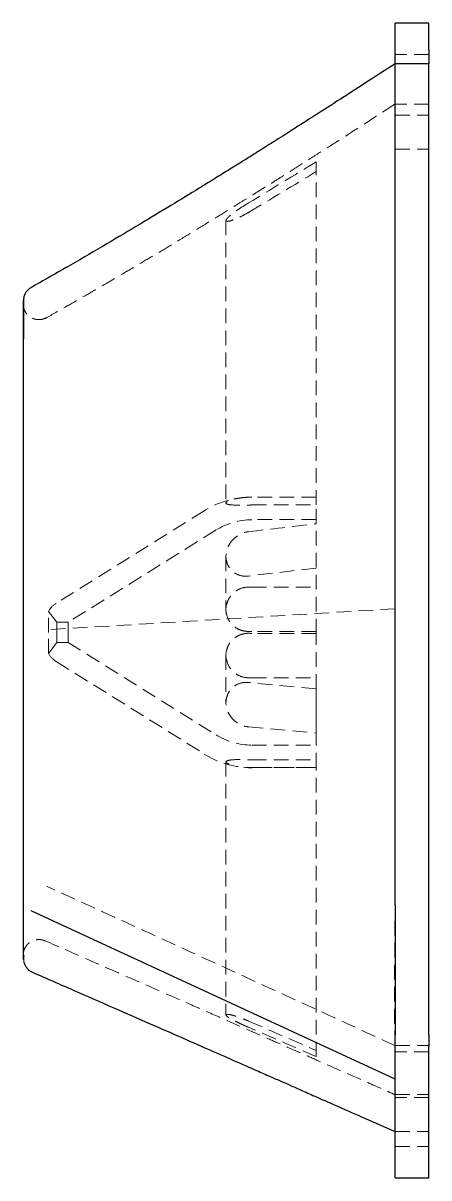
# Model space of a CAD drawing. Header units: millimetres. Extents: x 34 to 241, y 7 to 176.
# Drawn here: x 205.5 to 240.6, y 7 to 107 of the extents above; entities that cross this region are included whole.
import ezdxf

# ---------------------------------------------------------------- set-up
doc = ezdxf.new("R2010")
doc.units = ezdxf.units.MM
doc.linetypes.add('HIDDEN', pattern=[1.905, 1.27, -0.635])

msp = doc.modelspace()

# ---------------------------------------------------------------- linework, layer by layer
at = {"color": 7, "linetype": 'Continuous', "lineweight": 25}
for p, q in [((240.62, 107), (237.69, 107)), ((237.69, 104.69), (237.69, 107)), ((240.62, 104.69), (240.62, 107)), ((237.69, 103.54), (237.69, 104.69)), ((240.62, 104.69), (240.62, 103.48)), ((240.62, 103.48), (237.69, 103.48)), ((240.62, 30.66), (240.62, 103.48)), ((237.69, 15.54), (206.19, 30.12)), ((237.69, 30.66), (237.69, 19.39)), ((240.62, 19.39), (240.62, 30.66)), ((237.69, 18.35), (237.69, 19.39)), ((240.62, 19.39), (240.62, 18.35)), ((237.69, 7), (237.69, 18.35)), ((240.62, 7), (240.62, 18.35)), ((237.69, 7), (240.62, 7))]:
    msp.add_line(p, q, dxfattribs=at)
at = {"color": 7, "linetype": 'HIDDEN', "lineweight": 18}
for p, q in [((240.62, 104.27), (237.69, 104.27)), ((240.62, 99.99), (237.69, 99.99)), ((237.69, 99.04), (240.62, 99.04)), ((237.69, 96.07), (240.62, 96.07)), ((230.86, 65.27), (230.86, 94.14)), ((223.05, 89.91), (223.05, 65.45)), ((205.49, 82.91), (205.5, 82.99)), ((225.29, 65.95), (225.29, 65.95)), ((230.86, 65.95), (225.29, 65.95)), ((230.86, 65.95), (225.29, 65.95)), ((225.29, 65.27), (230.86, 65.27)), ((230.86, 54.15), (230.86, 65.27)), ((221.16, 64.76), (208.36, 56.76)), ((222.19, 63.11), (209.39, 55.11)), ((230.86, 64), (225.29, 64)), ((223.05, 60.82), (223.05, 56.21)), ((230.86, 59.81), (225.01, 59.12)), ((225.29, 58.16), (230.86, 58.16)), ((207.69, 54.24), (207.69, 56.05)), ((208.42, 55.11), (207.69, 56.05)), ((208.42, 55.11), (208.42, 54.24)), ((209.39, 55.11), (208.42, 55.11)), ((209.39, 54.24), (209.39, 55.11)), ((207.69, 52.42), (207.69, 54.24)), ((208.42, 54.24), (208.42, 53.37)), ((209.39, 53.37), (209.39, 54.24)), ((230.86, 54.32), (225.29, 54.32)), ((230.86, 54.15), (225.29, 54.15)), ((230.86, 49.36), (230.86, 54.15)), ((207.69, 52.42), (208.42, 53.37)), ((208.42, 53.37), (209.39, 53.37)), ((209.39, 53.37), (222.19, 45.37)), ((223.05, 52.26), (223.05, 48.15)), ((208.36, 51.71), (221.16, 43.72)), ((225.29, 50.31), (230.86, 50.31)), ((230.86, 49.36), (225.01, 49.9)), ((230.86, 42.53), (230.86, 49.36)), ((225.01, 46.06), (230.86, 45.52)), ((225.29, 44.48), (230.86, 44.48)), ((223.05, 43.03), (223.05, 21.11)), ((225.29, 43.21), (230.86, 43.21)), ((225.01, 42.53), (224.57, 42.57)), ((225.29, 42.53), (225.29, 42.53)), ((230.86, 42.53), (225.29, 42.53)), ((225.29, 42.53), (230.86, 42.53)), ((230.86, 17.51), (230.86, 42.53)), ((207.4, 27.55), (207.4, 27.55)), ((205.57, 25.64), (205.58, 25.63)), ((225.01, 20.58), (230.86, 18.04)), ((237.69, 18.46), (240.62, 18.46)), ((240.62, 17.93), (237.69, 17.93)), ((237.69, 14.21), (240.62, 14.21)), ((240.62, 13.95), (237.69, 13.95)), ((237.69, 11.01), (240.62, 11.01)), ((237.69, 9.73), (240.62, 9.73))]:
    msp.add_line(p, q, dxfattribs=at)
at = {"color": 7, "linetype": 'HIDDEN', "lineweight": 18, "flags": 128}
msp.add_lwpolyline([(224.98, 65.94), (224.47, 65.9), (224.23, 65.87)], dxfattribs=at)
at = {"color": 7, "linetype": 'HIDDEN', "lineweight": 18}
for centre, radius, start, end in [((225.29, 58.14), 7.81, 105.0656, 122.0054), ((225.29, 58.14), 7.81, 90, 92.3056), ((225.29, 58.14), 5.85, 90, 122.0054), ((209.39, 55.11), 1.95, 122.0054, 151.045), ((209.39, 53.37), 1.95, 208.955, 237.9946), ((225.29, 50.33), 5.85, 237.9946, 270), ((225.29, 50.33), 7.81, 237.9946, 267.5085), ((225.29, 50.33), 7.81, 267.5085, 270)]:
    msp.add_arc(centre, radius, start, end, dxfattribs=at)
at = {"color": 7, "linetype": 'Continuous', "lineweight": 25}
for points, knots in [([(237.69, 103.48), (236.84, 102.93), (235.17, 101.84), (232.76, 100.29), (230.57, 98.88), (228.67, 97.67), (227.05, 96.64), (225.66, 95.76), (224.42, 94.98), (223.21, 94.24), (222, 93.48), (220.35, 92.46), (218.22, 91.16), (215.55, 89.55), (212.66, 87.83), (209.49, 85.97), (207.26, 84.71), (206.09, 84.05)], [0, 0, 0, 0, 0.08232, 0.16175, 0.23183, 0.29266, 0.3443, 0.3868, 0.42576, 0.46265, 0.50128, 0.54164, 0.61942, 0.7033, 0.79332, 0.89129, 1, 1, 1, 1]), ([(237.69, 30.66), (237.69, 31.77), (237.69, 33.99), (237.69, 37.48), (237.69, 41.06), (237.69, 44.73), (237.69, 48.46), (237.69, 52.23), (237.69, 56.01), (237.69, 59.78), (237.69, 63.52), (237.69, 67.21), (237.69, 70.83), (237.69, 74.34), (237.69, 77.74), (237.69, 81.01), (237.69, 84.11), (237.69, 87.04), (237.69, 89.77), (237.69, 92.3), (237.69, 94.59), (237.69, 96.65), (237.69, 98.46), (237.69, 100.01), (237.69, 101.28), (237.69, 102.28), (237.69, 102.98), (237.69, 103.41), (237.69, 103.45), (237.69, 103.48)], [0, 0, 0, 0, 0.037124, 0.074247, 0.111371, 0.148495, 0.185619, 0.222742, 0.259866, 0.29699, 0.334114, 0.371237, 0.408361, 0.445485, 0.482609, 0.519732, 0.556856, 0.59398, 0.631103, 0.668227, 0.705351, 0.742475, 0.779598, 0.816722, 0.853846, 0.89097, 0.928093, 0.965217, 1, 1, 1, 1]), ([(206.19, 84.1), (206.11, 84.05), (205.96, 83.95), (205.77, 83.75), (205.62, 83.52), (205.57, 83.35), (205.54, 83.27)], [0, 0, 0, 0, 0.25029, 0.50042, 0.75023, 1, 1, 1, 1]), ([(205.55, 83.29), (205.55, 83.28), (205.54, 83.25), (205.53, 82.81), (205.53, 82.1), (205.52, 81.17), (205.51, 80.1), (205.51, 78.92), (205.51, 77.68), (205.51, 76.3), (205.5, 74.8), (205.5, 73.23), (205.5, 71.46), (205.5, 69.39), (205.5, 66.92), (205.5, 64.33), (205.5, 62.1), (205.5, 60.23), (205.5, 58.69), (205.5, 56.93), (205.5, 54.93), (205.5, 52.69), (205.5, 50.24), (205.5, 47.85), (205.5, 46.32), (205.5, 45.65)], [0, 0, 0, 0, 0.04936, 0.10585, 0.15913, 0.20919, 0.25602, 0.29962, 0.34, 0.37718, 0.4218, 0.46077, 0.49542, 0.54698, 0.59858, 0.65019, 0.70182, 0.72766, 0.75584, 0.78833, 0.82511, 0.86618, 0.91151, 0.96108, 1, 1, 1, 1]), ([(205.49, 82.89), (205.49, 82.89), (205.49, 82.89), (205.49, 82.53), (205.49, 81.89), (205.49, 80.95), (205.49, 79.73), (205.49, 78.25), (205.49, 76.51), (205.49, 74.55), (205.49, 72.37), (205.49, 70.01), (205.49, 67.48), (205.49, 64.82), (205.49, 62.04), (205.49, 59.19), (205.49, 56.28), (205.49, 53.36), (205.49, 50.45), (205.49, 47.58), (205.49, 44.78), (205.49, 42.08), (205.49, 39.51), (205.49, 37.1), (205.49, 34.88), (205.49, 32.84), (205.49, 31.68), (205.49, 31.1)], [0, 0, 0, 0, 0.03495, 0.07517, 0.11542, 0.15568, 0.19593, 0.23616, 0.27638, 0.31659, 0.3568, 0.397, 0.43721, 0.47742, 0.51762, 0.55783, 0.59804, 0.63826, 0.67846, 0.71865, 0.75884, 0.79903, 0.83925, 0.8795, 0.91976, 0.95995, 1, 1, 1, 1]), ([(205.49, 31.1), (205.49, 30.54), (205.49, 29.43), (205.49, 28.14), (205.49, 27.12), (205.49, 26.45), (205.49, 26.11), (205.49, 26.11), (205.49, 26.11)], [0, 0, 0, 0, 0.18794, 0.37625, 0.5649, 0.75374, 0.94267, 1, 1, 1, 1]), ([(205.5, 27.01), (205.5, 26.99), (205.5, 26.66), (205.5, 26.25), (205.51, 26.01), (205.51, 25.9)], [0, 0, 0, 0, 0.01695, 0.50791, 1, 1, 1, 1]), ([(205.55, 26.25), (205.53, 26.13), (205.51, 25.98), (205.5, 26.02), (205.5, 26.02)], [0, 0, 0, 0, 0.75898, 1, 1, 1, 1]), ([(205.55, 25.67), (205.58, 25.58), (205.65, 25.39), (205.83, 25.15), (206.05, 24.94), (206.22, 24.85), (206.31, 24.81)], [0, 0, 0, 0, 0.24951, 0.49928, 0.74953, 1, 1, 1, 1]), ([(206.3, 24.81), (207.5, 24.29), (209.85, 23.26), (213.24, 21.77), (216.38, 20.4), (219.18, 19.17), (221.65, 18.08), (223.79, 17.14), (225.5, 16.39), (226.82, 15.81), (227.82, 15.37), (228.75, 14.96), (229.75, 14.51), (231.12, 13.91), (232.91, 13.12), (235.18, 12.12), (236.81, 11.4), (237.69, 11.01)], [0, 0, 0, 0, 0.11408, 0.22423, 0.3239, 0.41309, 0.49176, 0.55991, 0.61751, 0.65529, 0.68657, 0.7129, 0.74432, 0.78263, 0.84323, 0.91568, 1, 1, 1, 1])]:
    msp.add_open_spline(points, degree=3, knots=knots, dxfattribs=at)
at = {"color": 7, "linetype": 'HIDDEN', "lineweight": 18}
for points, knots in [([(237.67, 99.98), (236.96, 99.51), (235.48, 98.56), (233.35, 97.18), (231.38, 95.92), (229.72, 94.87), (228.37, 94.01), (227.34, 93.36), (226.56, 92.87), (225.88, 92.45), (225.16, 92), (224.31, 91.47), (223.24, 90.81), (221.92, 89.99), (220.37, 89.04), (218.77, 88.07), (217.23, 87.14), (216, 86.41), (215.03, 85.83), (214.23, 85.36), (213.3, 84.81), (212.15, 84.14), (210.78, 83.35), (209.17, 82.43), (208.03, 81.78), (207.42, 81.43)], [0, 0, 0, 0, 0.0724, 0.14887, 0.21477, 0.27019, 0.31517, 0.34977, 0.37293, 0.39303, 0.41713, 0.44521, 0.47726, 0.52377, 0.57664, 0.63117, 0.68171, 0.72827, 0.75267, 0.77668, 0.80676, 0.84418, 0.8889, 0.94086, 1, 1, 1, 1]), ([(237.69, 99.8), (237.69, 99.85), (237.69, 99.99), (237.69, 99.96), (237.69, 99.95)], [0, 0, 0, 0, 0.433896, 1, 1, 1, 1]), ([(225.01, 91.43), (224.77, 91.29), (224.54, 91.14), (224.2, 90.92), (224.09, 90.85), (223.88, 90.7), (223.78, 90.63), (223.6, 90.49), (223.51, 90.42), (223.36, 90.29), (223.29, 90.23), (223.18, 90.12), (223.13, 90.07), (223.07, 89.98), (223.06, 89.94), (223.05, 89.88), (223.07, 89.86), (223.12, 89.84), (223.16, 89.83), (223.32, 89.84), (223.48, 89.88), (223.76, 89.99), (223.87, 90.03), (224.08, 90.12), (224.19, 90.17), (224.53, 90.34), (224.77, 90.47), (225.01, 90.61)], [0, 0, 0, 0, 0.125, 0.125, 0.1875, 0.1875, 0.25, 0.25, 0.3125, 0.3125, 0.375, 0.375, 0.4375, 0.4375, 0.5, 0.5, 0.5625, 0.5625, 0.625, 0.625, 0.75, 0.75, 0.8125, 0.8125, 0.875, 0.875, 1, 1, 1, 1]), ([(207.53, 81.5), (207.39, 81.44), (207.14, 81.33), (206.78, 81.31), (206.5, 81.36), (206.27, 81.45), (206.04, 81.58), (205.78, 81.82), (205.55, 82.19), (205.51, 82.51), (205.49, 82.69)], [0, 0, 0, 0, 0.157393, 0.283704, 0.379615, 0.450668, 0.541442, 0.663131, 0.816144, 1, 1, 1, 1]), ([(225.01, 65.94), (224.88, 65.94), (224.75, 65.93), (224.5, 65.91), (224.38, 65.89), (224.14, 65.86), (224.03, 65.84), (223.82, 65.8), (223.72, 65.77), (223.45, 65.7), (223.3, 65.65), (223.11, 65.54), (223.05, 65.49), (223.05, 65.45)], [0, 0, 0, 0, 0.125, 0.125, 0.25, 0.25, 0.375, 0.375, 0.5, 0.5, 0.75, 0.75, 1, 1, 1, 1]), ([(223.05, 65.45), (223.05, 65.4), (223.11, 65.36), (223.3, 65.3), (223.45, 65.28), (223.81, 65.26), (224.02, 65.25), (224.49, 65.25), (224.75, 65.25), (225.01, 65.26)], [0, 0, 0, 0, 0.25, 0.25, 0.5, 0.5, 0.75, 0.75, 1, 1, 1, 1]), ([(225.01, 59.12), (224.77, 59.09), (224.55, 59.1), (224.21, 59.19), (224.1, 59.23), (223.89, 59.33), (223.79, 59.39), (223.6, 59.54), (223.51, 59.62), (223.36, 59.81), (223.29, 59.92), (223.18, 60.15), (223.13, 60.27), (223.07, 60.53), (223.05, 60.67), (223.05, 61.08), (223.11, 61.36), (223.28, 61.75), (223.35, 61.87), (223.5, 62.1), (223.59, 62.21), (223.78, 62.4), (223.88, 62.48), (224.09, 62.63), (224.2, 62.7), (224.54, 62.86), (224.77, 62.93), (225, 62.96)], [0, 0, 0, 0, 0.125, 0.125, 0.1875, 0.1875, 0.25, 0.25, 0.3125, 0.3125, 0.375, 0.375, 0.4375, 0.4375, 0.5, 0.5, 0.625, 0.625, 0.6875, 0.6875, 0.75, 0.75, 0.8125, 0.8125, 0.875, 0.875, 1, 1, 1, 1]), ([(223.05, 56.21), (223.05, 56.47), (223.11, 56.72), (223.3, 57.19), (223.45, 57.4), (223.81, 57.77), (224.02, 57.91), (224.49, 58.11), (224.75, 58.16), (225.01, 58.16)], [0, 0, 0, 0, 0.25, 0.25, 0.5, 0.5, 0.75, 0.75, 1, 1, 1, 1]), ([(225.01, 54.32), (224.88, 54.32), (224.75, 54.33), (224.5, 54.38), (224.38, 54.41), (224.14, 54.51), (224.03, 54.56), (223.82, 54.7), (223.72, 54.78), (223.45, 55.04), (223.3, 55.25), (223.11, 55.71), (223.05, 55.96), (223.05, 56.21)], [0, 0, 0, 0, 0.125, 0.125, 0.25, 0.25, 0.375, 0.375, 0.5, 0.5, 0.75, 0.75, 1, 1, 1, 1]), ([(225.01, 54.16), (224.88, 54.16), (224.75, 54.15), (224.5, 54.1), (224.38, 54.06), (224.14, 53.97), (224.03, 53.91), (223.82, 53.78), (223.72, 53.7), (223.45, 53.44), (223.3, 53.23), (223.11, 52.77), (223.05, 52.52), (223.05, 52.26)], [0, 0, 0, 0, 0.125, 0.125, 0.25, 0.25, 0.375, 0.375, 0.5, 0.5, 0.75, 0.75, 1, 1, 1, 1]), ([(223.05, 52.26), (223.05, 52.01), (223.11, 51.76), (223.3, 51.29), (223.45, 51.07), (223.81, 50.71), (224.02, 50.56), (224.49, 50.37), (224.75, 50.31), (225.01, 50.31)], [0, 0, 0, 0, 0.25, 0.25, 0.5, 0.5, 0.75, 0.75, 1, 1, 1, 1]), ([(225.01, 49.9), (224.76, 49.93), (224.53, 49.91), (224.07, 49.77), (223.86, 49.66), (223.48, 49.35), (223.33, 49.15), (223.17, 48.8), (223.13, 48.68), (223.07, 48.43), (223.05, 48.29), (223.05, 47.89), (223.11, 47.62), (223.27, 47.25), (223.34, 47.13), (223.49, 46.9), (223.57, 46.8), (223.76, 46.61), (223.86, 46.53), (224.07, 46.38), (224.18, 46.31), (224.53, 46.15), (224.77, 46.08), (225.01, 46.06)], [0, 0, 0, 0, 0.125, 0.125, 0.25, 0.25, 0.375, 0.375, 0.4375, 0.4375, 0.5, 0.5, 0.625, 0.625, 0.6875, 0.6875, 0.75, 0.75, 0.8125, 0.8125, 0.875, 0.875, 1, 1, 1, 1]), ([(223.05, 43.03), (223.05, 43.07), (223.11, 43.11), (223.3, 43.17), (223.45, 43.19), (223.81, 43.22), (224.02, 43.23), (224.49, 43.23), (224.75, 43.22), (225.01, 43.21)], [0, 0, 0, 0, 0.25, 0.25, 0.5, 0.5, 0.75, 0.75, 1, 1, 1, 1]), ([(223.3, 42.84), (223.22, 42.88), (223.08, 42.95), (223.06, 43), (223.05, 43.03)], [0, 0, 0, 0, 0.54907, 1, 1, 1, 1]), ([(237.69, 18.45), (235.52, 19.45), (231.38, 21.35), (225.47, 24.06), (220.14, 26.5), (215.41, 28.66), (211.27, 30.55), (208.71, 31.72), (207.52, 32.26)], [0, 0, 0, 0, 0.21566, 0.41171, 0.58817, 0.74504, 0.88232, 1, 1, 1, 1]), ([(237.68, 18.46), (237.67, 19.27), (237.64, 20.89), (237.64, 23.62), (237.66, 26.52), (237.68, 29.09), (237.69, 30.75), (237.69, 31.33)], [0, 0, 0, 0, 0.22448, 0.45066, 0.66724, 0.88382, 1, 1, 1, 1]), ([(205.5, 30.55), (205.5, 30.14), (205.5, 29.13), (205.51, 27.88), (205.53, 26.76), (205.54, 25.98), (205.56, 25.76), (205.56, 25.66)], [0, 0, 0, 0, 0.144987, 0.357941, 0.571567, 0.785646, 1, 1, 1, 1]), ([(205.49, 26.27), (205.5, 26.39), (205.52, 26.61), (205.65, 26.93), (205.84, 27.21), (206.1, 27.43), (206.41, 27.58), (206.74, 27.65), (207.08, 27.64), (207.3, 27.56), (207.4, 27.52)], [0, 0, 0, 0, 0.12495, 0.25002, 0.37496, 0.49981, 0.62495, 0.75003, 0.875, 1, 1, 1, 1]), ([(207.39, 27.53), (208.54, 27.03), (210.8, 26.04), (214.07, 24.61), (217.1, 23.28), (219.81, 22.09), (222.2, 21.04), (224.27, 20.13), (226.01, 19.36), (227.42, 18.74), (228.62, 18.21), (229.82, 17.68), (231.27, 17.04), (233.09, 16.24), (235.29, 15.27), (236.87, 14.57), (237.72, 14.19)], [0, 0, 0, 0, 0.11299, 0.223292, 0.323104, 0.412408, 0.491186, 0.559419, 0.617092, 0.663352, 0.699446, 0.735535, 0.782398, 0.843065, 0.915591, 1, 1, 1, 1]), ([(225.01, 20.04), (224.95, 20.06), (224.85, 20.11), (224.7, 20.17), (224.55, 20.24), (224.41, 20.3), (224.27, 20.37), (224.14, 20.43), (224.01, 20.5), (223.88, 20.56), (223.76, 20.62), (223.56, 20.73), (223.3, 20.87), (223.09, 21.03), (223.03, 21.12), (223.1, 21.17), (223.31, 21.16), (223.6, 21.09), (223.89, 21.01), (224.14, 20.92), (224.41, 20.82), (224.7, 20.71), (224.9, 20.62), (225.01, 20.58)], [0, 0, 0, 0, 0.0267, 0.05267, 0.07804, 0.10296, 0.12754, 0.15195, 0.17632, 0.2008, 0.22552, 0.25063, 0.3359, 0.41645, 0.5, 0.58305, 0.66381, 0.74957, 0.79952, 0.84847, 0.8975, 0.94766, 1, 1, 1, 1])]:
    msp.add_open_spline(points, degree=3, knots=knots, dxfattribs=at)
for points in [[(230.86, 94.99), (228.91, 93.79), (226.96, 92.61), (225.01, 91.43)], [(225.01, 90.61), (226.96, 91.78), (228.91, 92.95), (230.86, 94.14)], [(230.86, 94.14), (230.86, 94.48), (230.86, 94.77), (230.86, 94.99)], [(225.01, 65.94), (225.1, 65.94), (225.2, 65.95), (225.29, 65.95)], [(225.01, 65.26), (225.1, 65.27), (225.2, 65.27), (225.29, 65.27)], [(225, 62.96), (226.96, 63.19), (228.91, 63.42), (230.86, 63.65)], [(225.01, 58.16), (225.1, 58.16), (225.2, 58.16), (225.29, 58.16)], [(237.69, 56.29), (227.67, 55.68), (217.64, 55.07), (207.62, 54.47)], [(225.01, 54.32), (225.1, 54.32), (225.2, 54.32), (225.29, 54.32)], [(225.01, 54.16), (225.1, 54.16), (225.2, 54.15), (225.29, 54.15)], [(225.01, 50.31), (225.1, 50.31), (225.2, 50.31), (225.29, 50.31)], [(230.86, 45.52), (230.86, 46.79), (230.86, 48.07), (230.86, 49.36)], [(225.01, 43.21), (225.1, 43.21), (225.2, 43.21), (225.29, 43.21)], [(225.01, 42.53), (225.1, 42.53), (225.2, 42.53), (225.29, 42.53)], [(230.86, 17.51), (228.91, 18.35), (226.96, 19.2), (225.01, 20.04)]]:
    msp.add_open_spline(points, degree=3, dxfattribs=at)

doc.saveas('drawing.dxf')
